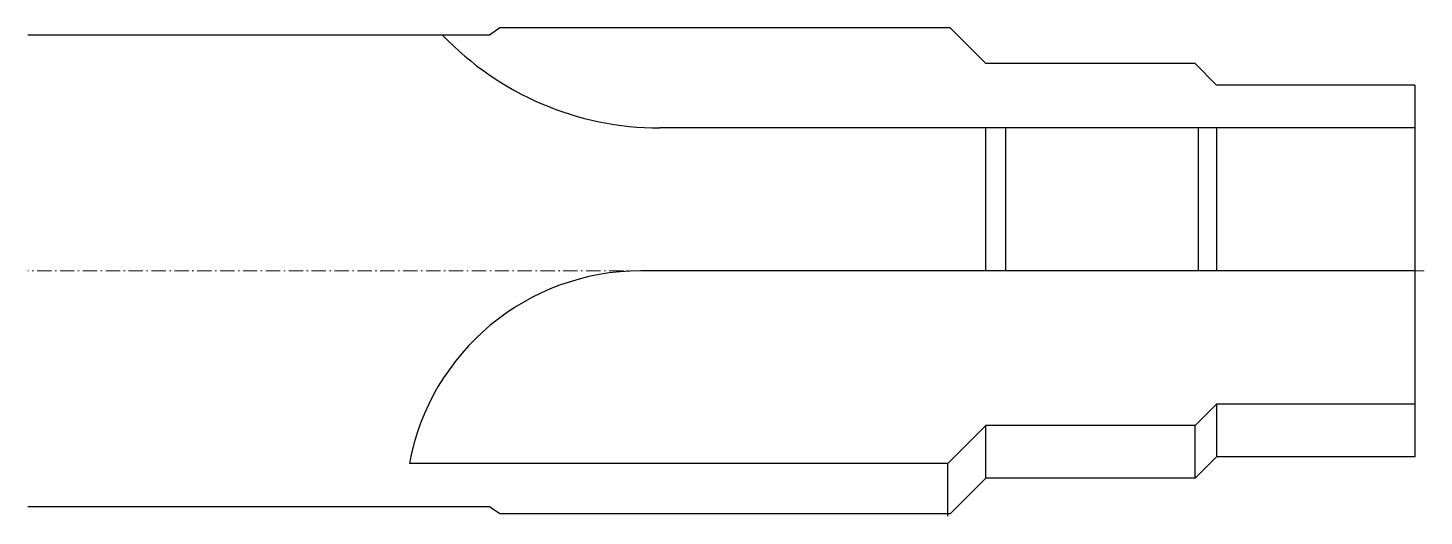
# Model space of a CAD drawing. Header units: millimetres. Extents: x -97 to 0.6, y -17.2 to 17.
import ezdxf

# ---------------------------------------------------------------- set-up
doc = ezdxf.new("R2010")
doc.units = ezdxf.units.MM
doc.linetypes.add('CENTER', pattern=[1.5, 1, -0.25, 0, -0.25])
doc.layers.add('1', color=4, linetype='Continuous', lineweight=30)
doc.layers.add('SK4', color=2, linetype='CENTER', lineweight=9)

msp = doc.modelspace()

# ---------------------------------------------------------------- linework, layer by layer
at = {"layer": '1'}
for p, q in [((-64, 17), (-64.714, 16.5)), ((-32.5, 17), (-64, 17)), ((-30, 14.5), (-32.5, 17)), ((-64.714, 16.5), (-97, 16.5)), ((-15.371, 14.5), (-30, 14.5)), ((-13.871, 13), (-15.371, 14.5)), ((0, 13), (-13.871, 13)), ((0, 13), (0, -13)), ((0, 10), (-52.801, 10)), ((-30, 0), (-30, 10)), ((-28.6, 0), (-28.6, 10)), ((-15.128, 0), (-15.128, 10)), ((-13.871, 10), (-13.871, 0)), ((0, 0), (-54.139, 0)), ((-13.871, -9.316), (-15.371, -10.816)), ((0, -9.316), (-13.871, -9.316)), ((-13.871, -9.316), (-13.871, -13)), ((-30, -10.816), (-32.653, -13.469)), ((-15.371, -10.816), (-30, -10.816)), ((-30, -14.5), (-30, -10.816)), ((-15.371, -14.5), (-15.371, -10.816)), ((-32.653, -13.469), (-70.32, -13.469)), ((-32.653, -17.153), (-32.653, -13.469)), ((-13.871, -13), (-15.371, -14.5)), ((0, -13), (-13.871, -13)), ((-30, -14.5), (-32.5, -17)), ((-15.371, -14.5), (-30, -14.5)), ((-64.714, -16.5), (-97, -16.5)), ((-64, -17), (-64.714, -16.5)), ((-32.5, -17), (-64, -17))]:
    msp.add_line(p, q, dxfattribs=at)
for centre, radius, start, end in [((-52.801, 31.019), 21.019, 223.69025, 270), ((-54.139, -16.453), 16.453, 90, 169.54808)]:
    msp.add_arc(centre, radius, start, end, dxfattribs=at)
at = {"layer": 'SK4'}
msp.add_line((0.644, 0), (-97, 0), dxfattribs=at)

doc.saveas('drawing.dxf')
